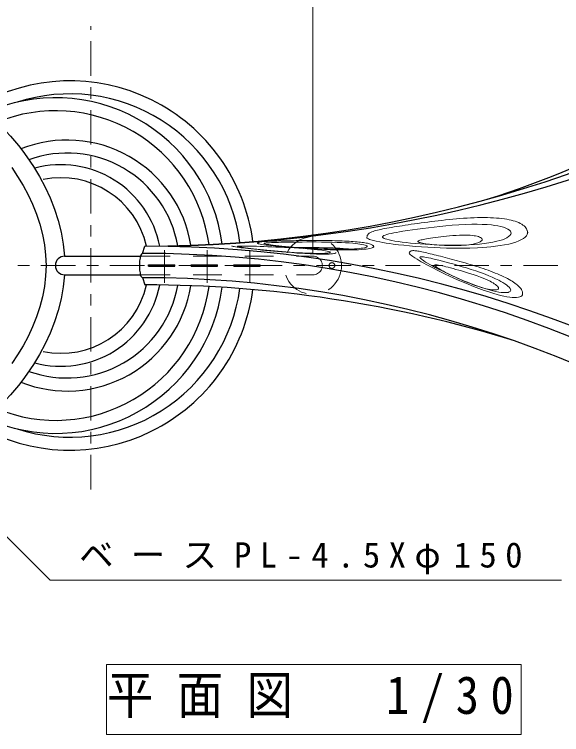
# Model space of a CAD drawing. Units: millimetres on the paper, scale 1:30. Extents: x -365 to 0, y -33 to 257.
# Drawn here: x -296.2 to -248.6, y 154.7 to 217.4 of the extents above; entities that cross this region are included whole.
import ezdxf

# ---------------------------------------------------------------- set-up
doc = ezdxf.new("R2010")
doc.units = ezdxf.units.MM
doc.linetypes.add('USER1', pattern=[4.5, 2.5, -2])
doc.linetypes.add('USER2', pattern=[6, 3, -1, 1, -1])
doc.layers.add('LY_1', color=7, linetype='Continuous', lineweight=13)
doc.styles.add('ＭＳ ゴシック', font='')
doc.styles.get('ＭＳ ゴシック').set_extended_font_data('MS Gothic')

msp = doc.modelspace()

# ---------------------------------------------------------------- linework, layer by layer
at = {"layer": 'LY_1'}
for p, q in [((-270.268, 196.505), (-270.268, 243.671)), ((-270.268, 196.505), (-270.268, 243.671)), ((-251.571, 198.46), (-251.591, 198.525)), ((-264.967, 197.156), (-264.972, 197.176)), ((-268.248, 196.625), (-268.252, 196.638)), ((-251.999, 193.023), (-251.999, 193.07)), ((-293.13, 168.131), (-304.2, 179.126)), ((-293.13, 168.131), (-248.615, 168.131)), ((-288.23, 160.785), (-288.23, 154.692)), ((-252.137, 160.785), (-288.23, 160.785)), ((-252.137, 154.692), (-252.137, 160.785)), ((-288.23, 154.692), (-252.137, 154.692))]:
    msp.add_line(p, q, dxfattribs=at)
at = {"layer": 'LY_1', "linetype": 'USER2'}
for p, q in [((-289.601, 176.023), (-289.601, 216.333)), ((-283.166, 193.986), (-283.166, 196.853)), ((-279.454, 193.986), (-279.454, 196.853)), ((-275.741, 193.986), (-275.741, 196.853)), ((-311.934, 195.505), (-218.854, 195.505))]:
    msp.add_line(p, q, dxfattribs=at)
at = {"layer": 'LY_1', "lineweight": 25}
for p, q in [((-285.09, 196.56), (-284.881, 197.193)), ((-291.874, 196.315), (-285.197, 196.315)), ((-284.565, 195.555), (-282.286, 195.555)), ((-284.565, 195.455), (-284.565, 195.555)), ((-282.616, 195.455), (-282.616, 195.555)), ((-282.286, 195.455), (-282.286, 195.555)), ((-280.853, 195.455), (-280.853, 195.555)), ((-280.853, 195.555), (-278.575, 195.555)), ((-278.905, 195.455), (-278.905, 195.555)), ((-278.575, 195.455), (-278.575, 195.555)), ((-277.142, 195.455), (-277.142, 195.555)), ((-277.142, 195.555), (-274.863, 195.555)), ((-275.193, 195.455), (-275.193, 195.555)), ((-274.863, 195.455), (-274.863, 195.555)), ((-284.565, 195.455), (-282.286, 195.455)), ((-280.853, 195.455), (-278.575, 195.455)), ((-277.142, 195.455), (-274.863, 195.455)), ((-291.874, 194.695), (-285.197, 194.695)), ((-285.09, 194.45), (-284.881, 193.817))]:
    msp.add_line(p, q, dxfattribs=at)
at = {"layer": 'LY_1', "linetype": 'USER1'}
for p, q in [((-285.197, 196.315), (-270.268, 196.315)), ((-285.197, 194.695), (-270.268, 194.695))]:
    msp.add_line(p, q, dxfattribs=at)
at = {"layer": 'LY_1', "lineweight": 25}
for points in [[(-304.268, 210.981), (-303.165, 210.895), (-302.108, 210.657), (-301.107, 210.292), (-300.171, 209.822), (-299.559, 209.44), (-298.994, 209.034), (-298.131, 208.324), (-297.331, 207.565), (-296.588, 206.767), (-295.899, 205.944), (-295.522, 205.459), (-295.155, 204.959), (-294.589, 204.117), (-294.062, 203.239), (-293.579, 202.327), (-293.145, 201.385), (-292.765, 200.415), (-292.444, 199.42), (-292.188, 198.403), (-292.004, 197.367), (-291.897, 196.315)], [(-296.476, 204.021), (-295.968, 203.266), (-295.495, 202.481), (-295.061, 201.668), (-294.671, 200.832), (-294.329, 199.975), (-294.039, 199.101), (-293.806, 198.214), (-293.634, 197.317), (-293.528, 196.412), (-293.491, 195.505), (-293.528, 194.597), (-293.634, 193.693), (-293.806, 192.795), (-294.039, 191.908), (-294.329, 191.035), (-294.671, 190.178), (-295.061, 189.341), (-295.495, 188.529), (-295.968, 187.743), (-296.476, 186.988)], [(-285.09, 196.56), (-285.126, 196.551), (-285.161, 196.524), (-285.195, 196.48), (-285.227, 196.419), (-285.257, 196.342), (-285.283, 196.251), (-285.307, 196.147), (-285.327, 196.032), (-285.343, 195.909), (-285.354, 195.778), (-285.361, 195.643), (-285.364, 195.505), (-285.361, 195.367), (-285.354, 195.232), (-285.343, 195.101), (-285.327, 194.977), (-285.307, 194.862), (-285.283, 194.759), (-285.257, 194.668), (-285.227, 194.591), (-285.195, 194.53), (-285.161, 194.486), (-285.126, 194.459), (-285.09, 194.45)], [(-291.897, 194.695), (-292.004, 193.643), (-292.188, 192.607), (-292.444, 191.59), (-292.765, 190.595), (-293.145, 189.625), (-293.579, 188.683), (-294.062, 187.771), (-294.589, 186.893), (-295.155, 186.051), (-295.522, 185.551), (-295.899, 185.066), (-296.588, 184.243), (-297.331, 183.445), (-298.131, 182.685), (-298.994, 181.976), (-299.559, 181.57), (-300.171, 181.188), (-301.107, 180.717), (-302.108, 180.352), (-303.165, 180.114), (-304.268, 180.028)]]:
    msp.add_lwpolyline(points, dxfattribs=at)
at = {"layer": 'LY_1'}
for points in [[(-251.591, 198.527), (-251.592, 198.53), (-251.627, 198.623), (-251.672, 198.709), (-251.726, 198.791), (-251.792, 198.871), (-251.872, 198.95), (-251.968, 199.028), (-252.079, 199.104), (-252.206, 199.176), (-252.344, 199.242), (-252.491, 199.302), (-252.648, 199.357), (-252.812, 199.406), (-252.992, 199.453), (-253.182, 199.494), (-253.382, 199.532), (-253.592, 199.565), (-253.814, 199.594), (-254.045, 199.619), (-254.286, 199.64), (-254.537, 199.656), (-254.796, 199.668), (-255.069, 199.675), (-255.348, 199.678), (-255.634, 199.677), (-255.925, 199.672), (-256.222, 199.663), (-256.524, 199.65), (-256.83, 199.633), (-257.14, 199.613), (-257.453, 199.59), (-257.767, 199.564), (-258.084, 199.536), (-258.401, 199.505), (-258.717, 199.472), (-259.033, 199.437), (-259.346, 199.401), (-259.651, 199.365), (-259.954, 199.328), (-260.254, 199.29), (-260.552, 199.251), (-260.846, 199.212), (-261.135, 199.172), (-261.419, 199.132), (-261.696, 199.092), (-261.966, 199.052), (-262.228, 199.013), (-262.482, 198.974), (-262.727, 198.936), (-262.963, 198.898), (-263.189, 198.861), (-263.405, 198.825), (-263.611, 198.789), (-263.811, 198.754), (-264, 198.719), (-264.178, 198.685), (-264.346, 198.651), (-264.502, 198.617), (-264.647, 198.583), (-264.782, 198.549), (-264.906, 198.514), (-265.021, 198.477), (-265.128, 198.437), (-265.233, 198.389), (-265.306, 198.347), (-265.36, 198.308), (-265.407, 198.266), (-265.449, 198.22), (-265.487, 198.167), (-265.52, 198.105), (-265.546, 198.036), (-265.562, 197.966)], [(-263.439, 198.3), (-263.219, 198.346), (-262.974, 198.391), (-262.707, 198.437), (-262.423, 198.483), (-262.018, 198.544), (-261.588, 198.606), (-261.138, 198.668), (-260.675, 198.729), (-260.192, 198.789), (-259.699, 198.847), (-259.199, 198.902), (-258.698, 198.953), (-258.12, 199.004), (-257.543, 199.046), (-256.973, 199.077), (-256.416, 199.094), (-255.963, 199.098), (-255.523, 199.089), (-255.099, 199.068), (-254.697, 199.033), (-254.413, 198.997), (-254.144, 198.953), (-253.895, 198.9), (-253.668, 198.838), (-253.461, 198.765), (-253.285, 198.682), (-253.147, 198.592), (-253.062, 198.508), (-253.013, 198.419), (-253, 198.329)], [(-253, 198.329), (-253.028, 198.232), (-253.103, 198.124), (-253.221, 198.019), (-253.379, 197.921), (-253.558, 197.835), (-253.765, 197.754), (-253.995, 197.681), (-254.244, 197.614), (-254.587, 197.539), (-254.954, 197.475), (-255.343, 197.419), (-255.748, 197.374), (-256.165, 197.337), (-256.648, 197.306), (-257.145, 197.285), (-257.651, 197.274), (-258.164, 197.271), (-258.625, 197.275), (-259.09, 197.286), (-259.556, 197.303), (-260.02, 197.325), (-260.479, 197.353), (-260.913, 197.384), (-261.339, 197.42), (-261.754, 197.46), (-262.151, 197.503), (-262.501, 197.546), (-262.831, 197.592), (-263.134, 197.639), (-263.399, 197.687), (-263.632, 197.736), (-263.828, 197.785), (-263.958, 197.826), (-264.061, 197.867), (-264.136, 197.907), (-264.182, 197.947), (-264.199, 197.987), (-264.189, 198.026), (-264.153, 198.066), (-264.091, 198.105), (-263.979, 198.153), (-263.831, 198.202), (-263.65, 198.251), (-263.439, 198.3)], [(-260.74, 197.753), (-260.63, 197.775), (-260.507, 197.798), (-260.373, 197.821), (-260.231, 197.844), (-260.029, 197.875), (-259.814, 197.906), (-259.589, 197.937), (-259.358, 197.967), (-259.116, 197.997), (-258.869, 198.026), (-258.619, 198.054), (-258.369, 198.079), (-258.08, 198.105), (-257.791, 198.126), (-257.506, 198.141), (-257.228, 198.15), (-257.002, 198.152), (-256.781, 198.147), (-256.569, 198.137), (-256.368, 198.119), (-256.226, 198.101), (-256.092, 198.079), (-255.967, 198.053), (-255.854, 198.022), (-255.75, 197.985), (-255.662, 197.944), (-255.593, 197.898), (-255.551, 197.856), (-255.526, 197.812), (-255.52, 197.767)], [(-255.496, 197.066), (-255.127, 197.094), (-254.767, 197.129), (-254.352, 197.177), (-253.952, 197.234), (-253.571, 197.301), (-253.212, 197.377), (-252.879, 197.463), (-252.593, 197.552), (-252.334, 197.65), (-252.106, 197.757), (-251.914, 197.871), (-251.78, 197.974), (-251.676, 198.082), (-251.605, 198.194)], [(-251.592, 198.527), (-251.589, 198.519), (-251.57, 198.357), (-251.605, 198.194)], [(-251.605, 198.194), (-251.566, 198.291), (-251.558, 198.391), (-251.575, 198.46)], [(-275.072, 197.447), (-275.075, 197.445), (-275.075, 197.435), (-275.062, 197.424), (-275.036, 197.412), (-274.997, 197.4)], [(-264.973, 197.177), (-264.973, 197.178), (-264.985, 197.207), (-265.004, 197.234), (-265.032, 197.26), (-265.068, 197.286), (-265.114, 197.312), (-265.172, 197.338), (-265.241, 197.364), (-265.322, 197.39), (-265.411, 197.414), (-265.508, 197.437), (-265.613, 197.458), (-265.724, 197.478), (-265.847, 197.497), (-265.977, 197.516), (-266.115, 197.533), (-266.261, 197.55), (-266.416, 197.565), (-266.578, 197.58), (-266.748, 197.594), (-266.926, 197.606), (-267.11, 197.618), (-267.305, 197.629), (-267.505, 197.639), (-267.71, 197.647), (-267.92, 197.655), (-268.134, 197.661), (-268.352, 197.667), (-268.574, 197.671), (-268.799, 197.675), (-269.027, 197.678), (-269.256, 197.68), (-269.487, 197.682), (-269.719, 197.682), (-269.951, 197.682), (-270.182, 197.682), (-270.411, 197.681), (-270.635, 197.68), (-270.858, 197.678), (-271.079, 197.676), (-271.298, 197.674), (-271.514, 197.671), (-271.727, 197.669), (-271.936, 197.666), (-272.141, 197.662), (-272.34, 197.659), (-272.534, 197.655), (-272.722, 197.652), (-272.903, 197.648), (-273.077, 197.644), (-273.244, 197.64), (-273.404, 197.636), (-273.557, 197.632), (-273.705, 197.628), (-273.846, 197.623), (-273.979, 197.619), (-274.104, 197.614), (-274.221, 197.608), (-274.33, 197.603), (-274.431, 197.597), (-274.525, 197.59), (-274.613, 197.583), (-274.695, 197.574), (-274.777, 197.563), (-274.835, 197.553), (-274.88, 197.543), (-274.92, 197.532), (-274.956, 197.519), (-274.991, 197.505), (-275.023, 197.487), (-275.052, 197.468), (-275.073, 197.447)], [(-274.997, 197.4), (-274.932, 197.384), (-274.849, 197.367), (-274.707, 197.343), (-274.533, 197.317), (-274.329, 197.29), (-274.146, 197.268), (-273.946, 197.245), (-273.732, 197.222), (-273.507, 197.199), (-273.189, 197.168), (-272.855, 197.137), (-272.509, 197.107), (-272.155, 197.077), (-271.777, 197.048), (-271.393, 197.02), (-271.005, 196.993), (-270.616, 196.969), (-270.228, 196.946), (-269.736, 196.921), (-269.247, 196.899), (-268.766, 196.882), (-268.295, 196.869), (-267.98, 196.863)], [(-265.535, 197.149), (-265.572, 197.118), (-265.649, 197.085), (-265.76, 197.054), (-265.901, 197.027), (-266.058, 197.004), (-266.235, 196.985), (-266.43, 196.969), (-266.639, 196.955), (-266.924, 196.942), (-267.227, 196.933), (-267.545, 196.929), (-267.875, 196.928), (-268.213, 196.93), (-268.603, 196.937), (-269.002, 196.947), (-269.408, 196.961), (-269.817, 196.978), (-270.184, 196.995), (-270.553, 197.015), (-270.922, 197.037), (-271.288, 197.06), (-271.649, 197.086), (-271.99, 197.111), (-272.324, 197.138), (-272.648, 197.165), (-272.958, 197.194), (-273.231, 197.22), (-273.486, 197.247), (-273.721, 197.273), (-273.924, 197.298), (-274.102, 197.323), (-274.251, 197.346), (-274.348, 197.364), (-274.423, 197.381), (-274.477, 197.397), (-274.507, 197.412), (-274.515, 197.426), (-274.501, 197.438), (-274.465, 197.45), (-274.41, 197.461), (-274.313, 197.473), (-274.187, 197.484), (-274.035, 197.494), (-273.86, 197.503)], [(-273.86, 197.503), (-273.678, 197.51), (-273.475, 197.517), (-273.255, 197.523), (-273.021, 197.528), (-272.689, 197.535), (-272.336, 197.54), (-271.968, 197.545), (-271.59, 197.549), (-271.195, 197.552), (-270.793, 197.554), (-270.386, 197.555), (-269.978, 197.554), (-269.51, 197.551), (-269.044, 197.545), (-268.584, 197.536), (-268.137, 197.522), (-267.776, 197.507), (-267.427, 197.489), (-267.092, 197.467), (-266.777, 197.442), (-266.556, 197.42), (-266.349, 197.396), (-266.159, 197.37), (-265.988, 197.341), (-265.834, 197.31), (-265.707, 197.276), (-265.611, 197.241), (-265.557, 197.21), (-265.531, 197.179), (-265.535, 197.149)], [(-265.56, 197.966), (-265.564, 197.958), (-265.556, 197.924), (-265.532, 197.891), (-265.489, 197.857), (-265.427, 197.822)], [(-265.427, 197.822), (-265.329, 197.779), (-265.204, 197.736), (-264.995, 197.677), (-264.74, 197.618), (-264.445, 197.559), (-264.18, 197.512), (-263.892, 197.465), (-263.585, 197.42), (-263.262, 197.376), (-262.808, 197.319), (-262.332, 197.266), (-261.84, 197.216), (-261.337, 197.171), (-260.802, 197.129), (-260.259, 197.092), (-259.712, 197.061), (-259.165, 197.036), (-258.621, 197.017), (-257.932, 197.004), (-257.251, 197.003), (-256.582, 197.015), (-255.93, 197.04), (-255.496, 197.066)], [(-255.52, 197.767), (-255.534, 197.719), (-255.571, 197.665), (-255.631, 197.612), (-255.709, 197.563), (-255.799, 197.52), (-255.902, 197.48), (-256.017, 197.443), (-256.142, 197.41), (-256.313, 197.372), (-256.497, 197.34), (-256.691, 197.312), (-256.894, 197.29), (-257.102, 197.271), (-257.344, 197.256), (-257.592, 197.245), (-257.846, 197.24), (-258.102, 197.238), (-258.332, 197.24), (-258.565, 197.246), (-258.798, 197.254), (-259.03, 197.265), (-259.26, 197.279), (-259.476, 197.295), (-259.689, 197.313), (-259.897, 197.333), (-260.095, 197.354), (-260.271, 197.376), (-260.435, 197.399), (-260.587, 197.422), (-260.719, 197.446), (-260.836, 197.471), (-260.934, 197.495), (-260.999, 197.516), (-261.05, 197.536), (-261.088, 197.556), (-261.111, 197.576), (-261.12, 197.596), (-261.114, 197.616), (-261.096, 197.636), (-261.065, 197.655), (-261.009, 197.679), (-260.935, 197.704), (-260.845, 197.728), (-260.74, 197.753)], [(-277.325, 197.212), (-277.329, 197.211), (-277.328, 197.204), (-277.317, 197.197), (-277.294, 197.188), (-277.259, 197.179)], [(-277.259, 197.179), (-277.202, 197.166), (-277.127, 197.151), (-277, 197.13), (-276.844, 197.106), (-276.662, 197.081), (-276.498, 197.059), (-276.319, 197.036), (-276.127, 197.012), (-275.925, 196.988), (-275.64, 196.955), (-275.341, 196.922), (-275.031, 196.889), (-274.713, 196.856), (-274.374, 196.821), (-274.03, 196.788), (-273.682, 196.755), (-273.332, 196.724), (-272.984, 196.694), (-272.543, 196.658), (-272.104, 196.625), (-271.671, 196.594), (-271.248, 196.567), (-270.965, 196.551)], [(-268.759, 196.643), (-268.793, 196.624), (-268.863, 196.605), (-268.964, 196.589), (-269.092, 196.577), (-269.233, 196.568), (-269.393, 196.563), (-269.568, 196.56), (-269.757, 196.559), (-270.013, 196.562), (-270.286, 196.568), (-270.572, 196.577), (-270.869, 196.59), (-271.173, 196.604), (-271.524, 196.624), (-271.882, 196.646), (-272.247, 196.671), (-272.614, 196.699), (-272.943, 196.724), (-273.274, 196.752), (-273.605, 196.781), (-273.934, 196.81), (-274.258, 196.841), (-274.564, 196.871), (-274.864, 196.902), (-275.154, 196.933), (-275.432, 196.963), (-275.676, 196.991), (-275.905, 197.019), (-276.115, 197.045), (-276.298, 197.07), (-276.457, 197.093), (-276.59, 197.114), (-276.677, 197.129), (-276.744, 197.144), (-276.792, 197.156), (-276.819, 197.167), (-276.825, 197.177), (-276.812, 197.184), (-276.78, 197.191), (-276.73, 197.195), (-276.642, 197.2), (-276.529, 197.202), (-276.392, 197.203), (-276.234, 197.202)], [(-276.234, 197.202), (-276.07, 197.199), (-275.887, 197.196), (-275.69, 197.191), (-275.479, 197.185), (-275.18, 197.176), (-274.863, 197.166), (-274.532, 197.155), (-274.192, 197.143), (-273.837, 197.129), (-273.475, 197.115), (-273.109, 197.099), (-272.742, 197.083), (-272.321, 197.062), (-271.902, 197.04), (-271.49, 197.016), (-271.088, 196.989), (-270.764, 196.966), (-270.45, 196.94), (-270.15, 196.913), (-269.867, 196.883), (-269.669, 196.86), (-269.484, 196.837), (-269.313, 196.812), (-269.16, 196.786), (-269.023, 196.76), (-268.91, 196.733), (-268.825, 196.706), (-268.777, 196.684), (-268.754, 196.663), (-268.759, 196.643)], [(-267.168, 196.944), (-267.354, 196.962), (-267.621, 196.984), (-267.904, 197.003), (-268.2, 197.019), (-268.505, 197.032), (-268.897, 197.046), (-269.299, 197.056), (-269.707, 197.063), (-270.116, 197.067), (-270.475, 197.069), (-270.833, 197.07), (-271.187, 197.069), (-271.369, 197.069)], [(-267.98, 196.863), (-267.711, 196.86), (-267.448, 196.859), (-267.144, 196.86), (-266.849, 196.865), (-266.566, 196.873), (-266.298, 196.884), (-266.047, 196.899), (-265.829, 196.917), (-265.629, 196.938), (-265.451, 196.963), (-265.297, 196.991), (-265.186, 197.018), (-265.096, 197.047), (-265.03, 197.078)], [(-264.973, 197.177), (-264.972, 197.174), (-264.981, 197.125), (-265.03, 197.078)], [(-265.03, 197.078), (-264.987, 197.106), (-264.968, 197.135), (-264.97, 197.156)], [(-251.999, 193.071), (-251.999, 193.073), (-252.004, 193.142), (-252.017, 193.209), (-252.038, 193.277), (-252.067, 193.346), (-252.107, 193.418), (-252.157, 193.495), (-252.219, 193.574), (-252.292, 193.655), (-252.375, 193.736), (-252.465, 193.815), (-252.563, 193.894), (-252.668, 193.971), (-252.784, 194.051), (-252.908, 194.131), (-253.039, 194.21), (-253.18, 194.291), (-253.328, 194.371), (-253.485, 194.452), (-253.649, 194.532), (-253.821, 194.613), (-253.999, 194.693), (-254.189, 194.774), (-254.383, 194.854), (-254.583, 194.933), (-254.788, 195.011), (-254.997, 195.088), (-255.211, 195.165), (-255.428, 195.24), (-255.649, 195.314), (-255.872, 195.387), (-256.098, 195.458), (-256.325, 195.529), (-256.553, 195.598), (-256.781, 195.665), (-257.009, 195.732), (-257.235, 195.796), (-257.456, 195.859), (-257.676, 195.92), (-257.894, 195.98), (-258.11, 196.038), (-258.324, 196.096), (-258.534, 196.151), (-258.741, 196.205), (-258.943, 196.258), (-259.14, 196.308), (-259.332, 196.356), (-259.517, 196.403), (-259.697, 196.447), (-259.87, 196.489), (-260.035, 196.528), (-260.194, 196.566), (-260.345, 196.601), (-260.492, 196.635), (-260.632, 196.665), (-260.764, 196.693), (-260.888, 196.719), (-261.004, 196.741), (-261.113, 196.76), (-261.214, 196.776), (-261.308, 196.788), (-261.397, 196.797), (-261.48, 196.802), (-261.563, 196.801), (-261.623, 196.795), (-261.669, 196.785), (-261.711, 196.772), (-261.75, 196.754), (-261.787, 196.73), (-261.823, 196.701), (-261.856, 196.664), (-261.882, 196.624)], [(-270.965, 196.551), (-270.724, 196.539), (-270.487, 196.527), (-270.213, 196.516), (-269.948, 196.508), (-269.694, 196.502), (-269.452, 196.499), (-269.226, 196.499), (-269.03, 196.502), (-268.85, 196.508), (-268.688, 196.517), (-268.549, 196.53), (-268.449, 196.543), (-268.367, 196.558), (-268.306, 196.576)], [(-268.253, 196.639), (-268.252, 196.637), (-268.262, 196.605), (-268.306, 196.576)], [(-268.306, 196.576), (-268.268, 196.593), (-268.249, 196.611), (-268.251, 196.625)], [(-261.881, 196.623), (-261.885, 196.619), (-261.887, 196.596), (-261.877, 196.568), (-261.854, 196.534), (-261.818, 196.495)], [(-261.818, 196.495), (-261.758, 196.44), (-261.68, 196.378), (-261.546, 196.282), (-261.381, 196.173), (-261.187, 196.052), (-261.011, 195.948), (-260.82, 195.838), (-260.615, 195.724), (-260.399, 195.605), (-260.093, 195.442), (-259.772, 195.275), (-259.438, 195.106), (-259.096, 194.936), (-258.731, 194.76), (-258.359, 194.585), (-257.984, 194.412), (-257.606, 194.243), (-257.23, 194.079), (-256.751, 193.878), (-256.275, 193.686), (-255.805, 193.507), (-255.344, 193.34), (-255.035, 193.235)], [(-253.044, 193.305), (-253.083, 193.251), (-253.158, 193.203), (-253.263, 193.17), (-253.394, 193.152), (-253.538, 193.147), (-253.699, 193.154), (-253.875, 193.172), (-254.063, 193.199), (-254.318, 193.247), (-254.589, 193.309), (-254.872, 193.383), (-255.165, 193.467), (-255.464, 193.56), (-255.808, 193.676), (-256.16, 193.802), (-256.516, 193.936), (-256.876, 194.078), (-257.197, 194.209), (-257.519, 194.346), (-257.842, 194.488), (-258.161, 194.632), (-258.476, 194.778), (-258.773, 194.919), (-259.063, 195.061), (-259.345, 195.202), (-259.613, 195.341), (-259.849, 195.466), (-260.07, 195.587), (-260.272, 195.703), (-260.447, 195.807), (-260.599, 195.903), (-260.726, 195.99), (-260.808, 196.052), (-260.872, 196.106), (-260.916, 196.153), (-260.939, 196.192), (-260.943, 196.222), (-260.928, 196.244), (-260.894, 196.258), (-260.843, 196.266), (-260.754, 196.265), (-260.64, 196.255), (-260.503, 196.236), (-260.346, 196.208)], [(-260.346, 196.208), (-260.183, 196.175), (-260.002, 196.135), (-259.806, 196.09), (-259.597, 196.039), (-259.301, 195.965), (-258.988, 195.884), (-258.661, 195.798), (-258.324, 195.707), (-257.974, 195.61), (-257.617, 195.509), (-257.256, 195.404), (-256.895, 195.296), (-256.48, 195.166), (-256.068, 195.032), (-255.663, 194.892), (-255.27, 194.747), (-254.953, 194.623), (-254.647, 194.494), (-254.355, 194.362), (-254.081, 194.227), (-253.89, 194.125), (-253.712, 194.022), (-253.549, 193.918), (-253.403, 193.815), (-253.274, 193.711), (-253.168, 193.609), (-253.091, 193.513), (-253.05, 193.436), (-253.033, 193.366), (-253.044, 193.305)], [(-254.11, 193.488), (-254.138, 193.451), (-254.19, 193.417), (-254.264, 193.394), (-254.355, 193.381), (-254.456, 193.378), (-254.569, 193.383), (-254.692, 193.395), (-254.824, 193.414), (-255.002, 193.448), (-255.192, 193.491), (-255.39, 193.543), (-255.595, 193.602), (-255.804, 193.667), (-256.045, 193.748), (-256.292, 193.836), (-256.541, 193.93), (-256.792, 194.029), (-257.017, 194.121), (-257.243, 194.217), (-257.469, 194.316), (-257.692, 194.417), (-257.913, 194.519), (-258.12, 194.618), (-258.324, 194.717), (-258.521, 194.816), (-258.709, 194.913), (-258.874, 195.001), (-259.028, 195.086), (-259.17, 195.167), (-259.292, 195.24), (-259.399, 195.307), (-259.488, 195.368), (-259.545, 195.411), (-259.59, 195.449), (-259.62, 195.482), (-259.637, 195.509), (-259.64, 195.53), (-259.629, 195.545), (-259.605, 195.556), (-259.569, 195.561), (-259.507, 195.561), (-259.428, 195.553), (-259.332, 195.54), (-259.222, 195.52)], [(-259.222, 195.52), (-259.108, 195.497), (-258.981, 195.47), (-258.843, 195.438), (-258.698, 195.402), (-258.49, 195.35), (-258.271, 195.294), (-258.042, 195.233), (-257.806, 195.17), (-257.561, 195.102), (-257.311, 195.031), (-257.059, 194.958), (-256.806, 194.882), (-256.516, 194.791), (-256.227, 194.697), (-255.944, 194.599), (-255.669, 194.498), (-255.447, 194.411), (-255.232, 194.321), (-255.028, 194.228), (-254.836, 194.134), (-254.703, 194.062), (-254.578, 193.99), (-254.464, 193.917), (-254.362, 193.845), (-254.271, 193.772), (-254.197, 193.701), (-254.143, 193.634), (-254.114, 193.58), (-254.103, 193.531), (-254.11, 193.488)], [(-255.035, 193.235), (-254.772, 193.15), (-254.513, 193.071), (-254.213, 192.986), (-253.921, 192.91), (-253.641, 192.846), (-253.374, 192.794), (-253.123, 192.755), (-252.905, 192.732), (-252.703, 192.722), (-252.521, 192.726), (-252.363, 192.744), (-252.247, 192.773), (-252.152, 192.812), (-252.079, 192.863)], [(-252, 193.071), (-251.999, 193.065), (-252.02, 192.957), (-252.079, 192.863)], [(-252.079, 192.863), (-252.031, 192.914), (-252.004, 192.975), (-252.002, 193.024)]]:
    msp.add_lwpolyline(points, dxfattribs=at)
at = {"layer": 'LY_1', "linetype": 'USER1'}
msp.add_lwpolyline([(-270.268, 194.695), (-270.159, 194.702), (-270.052, 194.722), (-269.949, 194.756), (-269.852, 194.803), (-269.761, 194.862), (-269.68, 194.932), (-269.608, 195.012), (-269.548, 195.1), (-269.499, 195.195), (-269.465, 195.295), (-269.443, 195.399), (-269.436, 195.505), (-269.443, 195.611), (-269.465, 195.714), (-269.499, 195.815), (-269.548, 195.91), (-269.608, 195.998), (-269.68, 196.078), (-269.761, 196.147), (-269.852, 196.206), (-269.949, 196.253), (-270.052, 196.287), (-270.159, 196.308), (-270.268, 196.315)], dxfattribs=at)
for centre, radius in [((-270.268, 195.505), 2.5), ((-268.601, 195.505), 0.25)]:
    msp.add_circle(centre, radius, dxfattribs=at)
at = {"layer": 'LY_1', "lineweight": 25}
for centre, radius, start, end in [((-285.09, 294.572), 98.012, 287.82984, 306.31811), ((-284.881, 308.217), 111.023, 270, 302.51874), ((-284.881, 317.89), 120.697, 270, 299.90585), ((-291.415, 195.505), 16.068, 7.44118, 120.17916), ((-292.643, 195.505), 14.603, 7.42654, 114.46814), ((-291.415, 195.505), 14.935, 7.66246, 107.94827), ((-292.643, 195.505), 13.47, 7.78792, 112.26277), ((-291.654, 195.505), 10.92, 9.26406, 111.6115), ((-291.654, 195.505), 9.787, 10.1417, 109.84331), ((-292.197, 195.505), 8.77, 11.14321, 104.92925), ((-292.197, 195.505), 7.637, 12.77174, 101.7825), ((-284.881, 94.367), 102.826, 54.18071, 90), ((-291.871, 195.505), 0.81, 90, 270), ((-285.09, 97.474), 99.086, 52.80929, 90), ((-285.09, 96.437), 98.012, 53.68189, 90), ((-292.643, 195.505), 13.47, 247.73723, 352.19949), ((-291.654, 195.505), 10.92, 248.3885, 350.728), ((-291.654, 195.505), 9.787, 250.1567, 349.85383), ((-292.197, 195.505), 8.77, 255.07075, 348.85584), ((-292.197, 195.505), 7.637, 258.2175, 347.22825), ((-284.881, 85.133), 108.684, 72.77667, 90), ((-291.415, 195.505), 16.068, 239.82084, 352.52864), ((-292.643, 195.505), 14.603, 245.53187, 352.55659), ((-291.415, 195.505), 14.935, 252.05173, 352.31246)]:
    msp.add_arc(centre, radius, start, end, dxfattribs=at)

# ---------------------------------------------------------------- texts
at = {"layer": 'LY_1', "style": 'ＭＳ ゴシック'}
for s, insert, char_height, attachment_point in [('\\T1.5;ベースPL-4.5Xφ150', (-290.615, 168.631), 2.199, 7), ('\\T1.5;\\W0.9;平面図\u30001/30', (-288.184, 157.739), 3.299, 4)]:
    msp.add_mtext(s, dxfattribs=dict(at, insert=insert, char_height=char_height, attachment_point=attachment_point))

doc.saveas('drawing.dxf')
